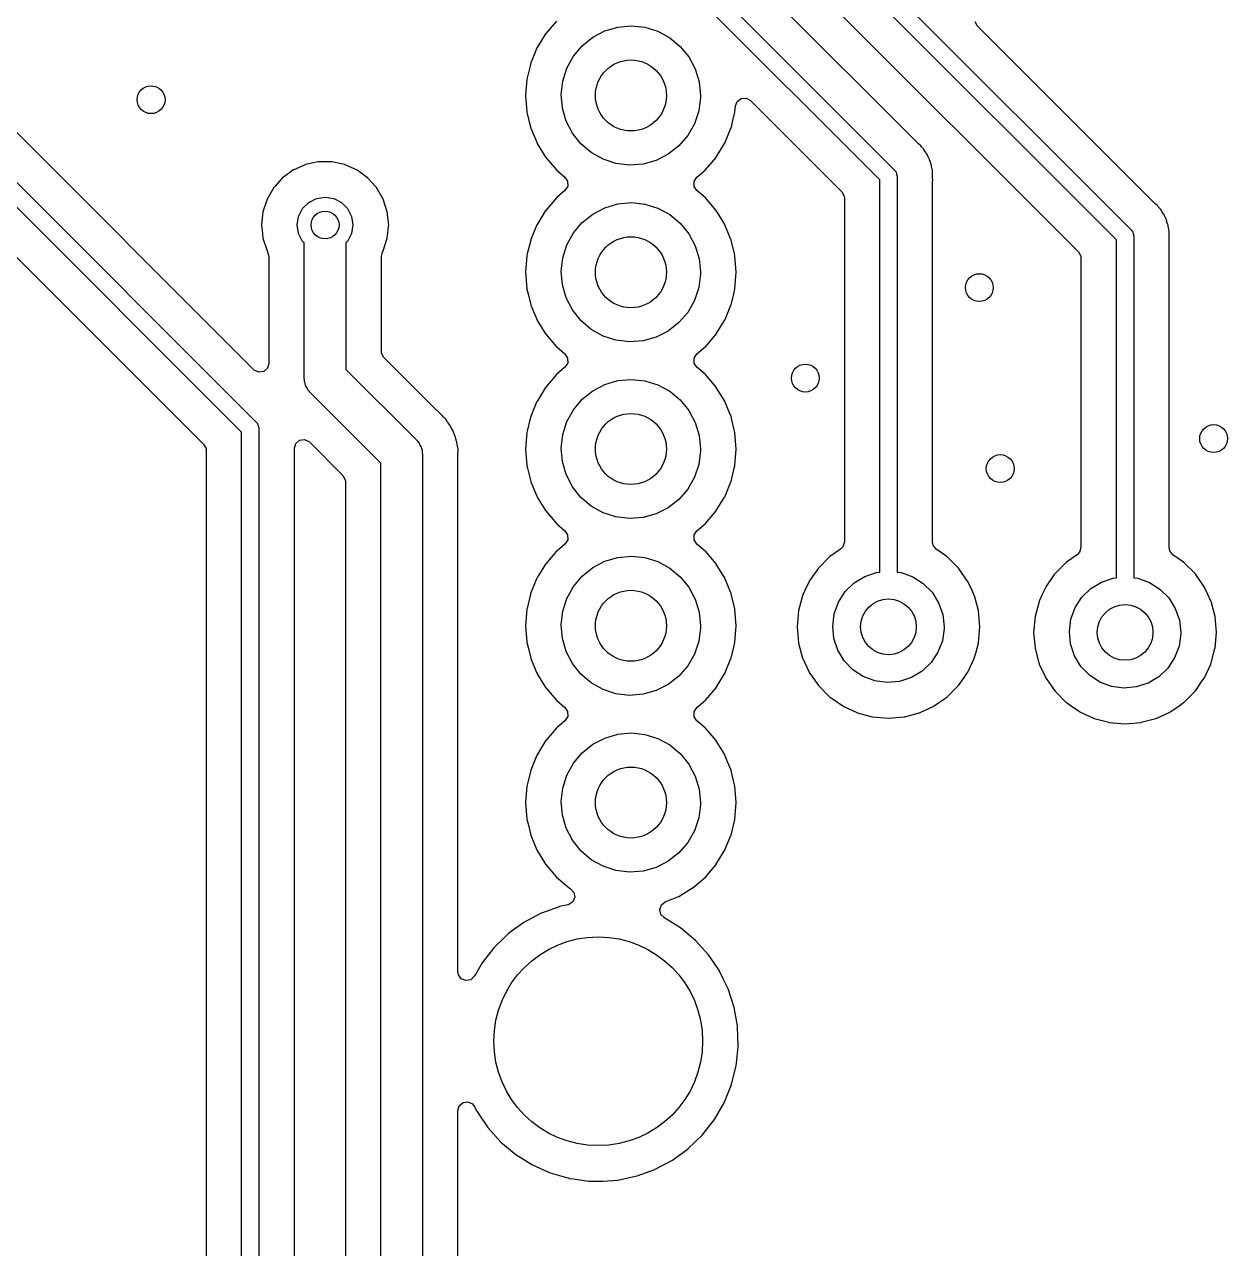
# Model space of a CAD drawing. Extents: x 3.43 to 6.79, y -5.81 to -1.74.
# Drawn here: x 5.405 to 6.085, y -5.122 to -4.43 of the extents above; entities that cross this region are included whole.
import ezdxf

# ---------------------------------------------------------------- set-up
doc = ezdxf.new("R2010")
doc.units = 0
doc.header["$MEASUREMENT"] = 0
doc.layers.add('BLACK', color=7, linetype='CONTINUOUS')

msp = doc.modelspace()

# ---------------------------------------------------------------- linework, layer by layer
at = {"layer": 'BLACK', "linetype": 'CONTINUOUS'}
for p, q in [((5.7788, -4.29408), (6.0308, -4.54609)), ((6.0224, -4.55161), (5.7718, -4.301)), ((5.81535, -4.37287), (6.00093, -4.55844)), ((5.7788, -4.39408), (5.89694, -4.51223)), ((5.9101, -4.49708), (5.80584, -4.39281)), ((5.88854, -4.51775), (5.7718, -4.401)), ((5.70567, -4.42791), (5.6996, -4.43502)), ((5.73304, -4.43353), (5.74041, -4.43136)), ((5.74041, -4.43136), (5.74807, -4.43067)), ((5.74807, -4.43067), (5.75571, -4.43147)), ((5.75571, -4.43147), (5.76305, -4.43374)), ((5.94379, -4.43076), (5.94245, -4.4283)), ((6.04396, -4.53093), (5.94379, -4.43076)), ((5.69949, -4.43518), (5.69625, -4.44047)), ((5.6996, -4.43502), (5.69949, -4.43518)), ((5.69949, -4.43518), (5.69949, -4.43518)), ((5.72025, -4.44191), (5.72623, -4.43709)), ((5.72623, -4.43709), (5.73304, -4.43353)), ((5.76305, -4.43374), (5.76981, -4.4374)), ((5.76981, -4.4374), (5.77573, -4.44229)), ((5.5345, -4.62522), (5.35223, -4.44294)), ((5.69464, -4.44317), (5.69301, -4.4471)), ((5.69471, -4.44299), (5.69464, -4.44317)), ((5.69464, -4.44317), (5.69464, -4.44317)), ((5.69625, -4.44047), (5.69471, -4.44299)), ((5.71531, -4.44779), (5.72025, -4.44191)), ((5.77573, -4.44229), (5.78058, -4.44825)), ((5.69113, -4.45163), (5.69073, -4.45333)), ((5.69301, -4.4471), (5.69113, -4.45163)), ((5.7116, -4.45453), (5.71531, -4.44779)), ((5.78058, -4.44825), (5.78419, -4.45503)), ((5.33588, -4.45491), (5.53596, -4.65498)), ((5.69073, -4.45333), (5.68913, -4.45998)), ((5.70928, -4.46185), (5.7116, -4.45453)), ((5.78419, -4.45503), (5.78641, -4.46239)), ((5.52756, -4.6605), (5.33036, -4.46331)), ((5.68895, -4.46072), (5.68822, -4.47004)), ((5.68913, -4.45998), (5.68895, -4.46072)), ((5.70843, -4.46949), (5.70928, -4.46185)), ((5.78641, -4.46239), (5.78716, -4.47004)), ((5.68822, -4.47004), (5.68895, -4.47935)), ((5.70907, -4.47714), (5.70843, -4.46949)), ((5.78715, -4.47113), (5.78618, -4.47876)), ((5.78716, -4.47004), (5.78715, -4.47113)), ((5.80789, -4.47337), (5.81014, -4.47171)), ((5.81014, -4.47171), (5.81293, -4.47153)), ((5.81293, -4.47153), (5.81535, -4.47287)), ((5.81535, -4.47287), (5.86707, -4.52459)), ((5.68895, -4.47935), (5.689, -4.47954)), ((5.689, -4.47954), (5.689, -4.47954)), ((5.689, -4.47954), (5.69009, -4.48411)), ((5.71119, -4.48453), (5.70907, -4.47714)), ((5.78618, -4.47876), (5.78376, -4.48605)), ((5.80549, -4.48411), (5.80659, -4.47954)), ((5.80659, -4.47954), (5.80663, -4.47935)), ((5.80659, -4.47954), (5.80659, -4.47954)), ((5.80663, -4.47935), (5.8069, -4.47598)), ((5.8069, -4.47598), (5.80789, -4.47337)), ((5.69009, -4.48411), (5.69113, -4.48844)), ((5.7147, -4.49136), (5.71119, -4.48453)), ((5.78376, -4.48605), (5.77996, -4.49273)), ((5.80445, -4.48844), (5.80549, -4.48411)), ((5.69113, -4.48844), (5.69121, -4.48862)), ((5.69121, -4.48862), (5.69121, -4.48862)), ((5.69121, -4.48862), (5.69394, -4.49522)), ((5.71947, -4.49738), (5.7147, -4.49136)), ((5.77996, -4.49273), (5.77494, -4.49855)), ((5.80164, -4.49522), (5.80437, -4.48862)), ((5.80437, -4.48862), (5.80445, -4.48844)), ((5.80437, -4.48862), (5.80437, -4.48862)), ((5.69394, -4.49522), (5.69471, -4.49708)), ((5.69471, -4.49708), (5.69481, -4.49725)), ((5.69481, -4.49725), (5.69949, -4.50489)), ((5.72532, -4.50236), (5.71947, -4.49738)), ((5.77494, -4.49855), (5.76889, -4.50328)), ((5.79609, -4.50489), (5.80077, -4.49725)), ((5.80077, -4.49725), (5.80087, -4.49708)), ((5.80087, -4.49708), (5.80164, -4.49522)), ((5.91045, -4.49739), (5.9101, -4.49708)), ((5.91179, -4.4985), (5.91045, -4.49739)), ((5.91223, -4.4991), (5.91179, -4.4985)), ((5.91226, -4.49914), (5.91223, -4.4991)), ((5.91276, -4.49974), (5.91226, -4.49914)), ((5.91333, -4.5003), (5.91276, -4.49974)), ((5.91349, -4.50057), (5.91333, -4.5003)), ((5.91421, -4.5018), (5.91349, -4.50057)), ((5.57079, -4.50759), (5.56737, -4.50832)), ((5.57104, -4.50754), (5.57079, -4.50759)), ((5.57079, -4.50759), (5.57079, -4.50759)), ((5.57856, -4.50754), (5.57104, -4.50754)), ((5.57882, -4.50759), (5.57856, -4.50754)), ((5.58224, -4.50832), (5.57882, -4.50759)), ((5.57882, -4.50759), (5.57882, -4.50759)), ((5.69949, -4.50489), (5.69949, -4.50489)), ((5.69949, -4.50489), (5.6996, -4.50505)), ((5.6996, -4.50505), (5.70567, -4.51216)), ((5.73203, -4.50611), (5.72532, -4.50236)), ((5.73934, -4.50849), (5.73203, -4.50611)), ((5.76203, -4.50674), (5.75463, -4.50881)), ((5.76889, -4.50328), (5.76203, -4.50674)), ((5.78992, -4.51216), (5.79599, -4.50505)), ((5.79599, -4.50505), (5.79609, -4.50489)), ((5.79609, -4.50489), (5.79609, -4.50489)), ((5.91447, -4.50219), (5.91421, -4.5018)), ((5.91549, -4.5036), (5.91447, -4.50219)), ((5.91561, -4.50389), (5.91549, -4.5036)), ((5.91579, -4.50434), (5.91561, -4.50389)), ((5.91561, -4.50389), (5.91561, -4.50389)), ((5.91613, -4.50504), (5.91579, -4.50434)), ((5.91638, -4.50546), (5.91613, -4.50504)), ((5.91654, -4.50572), (5.91638, -4.50546)), ((5.91638, -4.50546), (5.91638, -4.50546)), ((5.91675, -4.50647), (5.91654, -4.50572)), ((5.91702, -4.5074), (5.91675, -4.50647)), ((5.91717, -4.50784), (5.91702, -4.5074)), ((5.91765, -4.50905), (5.91717, -4.50784)), ((5.55464, -4.51375), (5.55074, -4.51658)), ((5.55661, -4.51231), (5.55464, -4.51375)), ((5.55682, -4.51216), (5.55661, -4.51231)), ((5.55661, -4.51231), (5.55661, -4.51231)), ((5.55706, -4.51206), (5.55682, -4.51216)), ((5.56345, -4.50921), (5.55706, -4.51206)), ((5.55706, -4.51206), (5.55706, -4.51206)), ((5.56369, -4.5091), (5.56345, -4.50921)), ((5.56345, -4.50921), (5.56345, -4.50921)), ((5.56737, -4.50832), (5.56369, -4.5091)), ((5.58592, -4.5091), (5.58224, -4.50832)), ((5.58615, -4.50921), (5.58592, -4.5091)), ((5.59255, -4.51206), (5.58615, -4.50921)), ((5.58615, -4.50921), (5.58615, -4.50921)), ((5.59279, -4.51216), (5.59255, -4.51206)), ((5.59255, -4.51206), (5.59255, -4.51206)), ((5.593, -4.51231), (5.59279, -4.51216)), ((5.59497, -4.51375), (5.593, -4.51231)), ((5.593, -4.51231), (5.593, -4.51231)), ((5.59887, -4.51658), (5.59497, -4.51375)), ((5.70567, -4.51216), (5.70581, -4.51229)), ((5.70581, -4.51229), (5.70581, -4.51229)), ((5.70581, -4.51229), (5.71047, -4.51626)), ((5.74697, -4.5094), (5.73934, -4.50849)), ((5.75463, -4.50881), (5.74697, -4.5094)), ((5.78511, -4.51626), (5.78977, -4.51229)), ((5.78977, -4.51229), (5.78992, -4.51216)), ((5.78977, -4.51229), (5.78977, -4.51229)), ((5.89694, -4.51223), (5.89747, -4.51293)), ((5.89747, -4.51293), (5.89761, -4.51305)), ((5.89761, -4.51305), (5.89764, -4.51316)), ((5.89764, -4.51316), (5.89779, -4.51336)), ((5.89779, -4.51336), (5.89804, -4.51455)), ((5.89804, -4.51455), (5.89839, -4.51571)), ((5.91781, -4.50946), (5.91765, -4.50905)), ((5.91785, -4.50977), (5.91781, -4.50946)), ((5.91791, -4.51025), (5.91785, -4.50977)), ((5.91807, -4.51101), (5.91791, -4.51025)), ((5.91829, -4.51178), (5.91807, -4.51101)), ((5.9183, -4.51209), (5.91829, -4.51178)), ((5.91835, -4.51352), (5.9183, -4.51209)), ((5.91839, -4.51398), (5.91835, -4.51352)), ((5.91841, -4.51414), (5.91839, -4.51398)), ((5.91841, -4.51524), (5.91841, -4.51414)), ((5.54634, -4.52147), (5.54571, -4.52217)), ((5.55056, -4.51677), (5.54634, -4.52147)), ((5.55074, -4.51658), (5.55056, -4.51677)), ((5.55056, -4.51677), (5.55056, -4.51677)), ((5.59904, -4.51677), (5.59887, -4.51658)), ((5.60327, -4.52147), (5.59904, -4.51677)), ((5.59904, -4.51677), (5.59904, -4.51677)), ((5.6039, -4.52217), (5.60327, -4.52147)), ((5.71047, -4.51626), (5.712, -4.5186)), ((5.71202, -4.5214), (5.71047, -4.52381)), ((5.712, -4.5186), (5.71202, -4.5214)), ((5.78356, -4.51867), (5.78511, -4.51626)), ((5.78358, -4.52147), (5.78356, -4.51867)), ((5.78511, -4.52381), (5.78358, -4.52147)), ((5.88854, -4.73967), (5.88854, -4.51775)), ((5.89839, -4.51571), (5.89839, -4.73969)), ((5.91841, -4.51539), (5.91841, -4.51524)), ((5.91844, -4.51634), (5.91841, -4.51539)), ((5.91841, -4.51881), (5.91843, -4.51837)), ((5.91841, -4.72262), (5.91841, -4.51881)), ((5.91843, -4.51837), (5.91849, -4.51807)), ((5.91849, -4.51807), (5.91844, -4.51634)), ((5.54571, -4.52217), (5.54195, -4.52868)), ((5.56555, -4.53057), (5.56994, -4.52833)), ((5.56994, -4.52833), (5.5748, -4.52756)), ((5.5748, -4.52756), (5.57967, -4.52833)), ((5.57967, -4.52833), (5.58406, -4.53057)), ((5.60766, -4.52868), (5.6039, -4.52217)), ((5.70567, -4.52791), (5.6996, -4.53502)), ((5.70581, -4.52778), (5.70567, -4.52791)), ((5.71047, -4.52381), (5.70581, -4.52778)), ((5.70581, -4.52778), (5.70581, -4.52778)), ((5.78977, -4.52778), (5.78511, -4.52381)), ((5.78992, -4.52791), (5.78977, -4.52778)), ((5.78977, -4.52778), (5.78977, -4.52778)), ((5.79599, -4.53502), (5.78992, -4.52791)), ((5.86707, -4.52459), (5.86841, -4.52704)), ((5.86841, -4.52704), (5.86852, -4.52809)), ((5.86852, -4.52809), (5.86852, -4.72262)), ((5.54195, -4.52868), (5.53962, -4.53583)), ((5.55983, -4.53844), (5.56206, -4.53405)), ((5.56206, -4.53405), (5.56555, -4.53057)), ((5.58406, -4.53057), (5.58754, -4.53405)), ((5.58754, -4.53405), (5.58978, -4.53844)), ((5.60998, -4.53583), (5.60766, -4.52868)), ((5.69949, -4.53518), (5.69696, -4.53931)), ((5.6996, -4.53502), (5.69949, -4.53518)), ((5.69949, -4.53518), (5.69949, -4.53518)), ((5.72623, -4.53709), (5.73304, -4.53353)), ((5.73304, -4.53353), (5.74041, -4.53136)), ((5.74041, -4.53136), (5.74807, -4.53067)), ((5.74807, -4.53067), (5.75571, -4.53147)), ((5.75571, -4.53147), (5.76305, -4.53374)), ((5.76305, -4.53374), (5.76981, -4.5374)), ((5.79609, -4.53518), (5.79599, -4.53502)), ((5.79862, -4.53931), (5.79609, -4.53518)), ((5.79609, -4.53518), (5.79609, -4.53518)), ((6.04431, -4.53125), (6.04396, -4.53093)), ((6.04565, -4.53236), (6.04431, -4.53125)), ((6.04612, -4.533), (6.04565, -4.53236)), ((6.04662, -4.5336), (6.04612, -4.533)), ((6.04719, -4.53416), (6.04662, -4.5336)), ((6.04735, -4.53443), (6.04719, -4.53416)), ((6.04807, -4.53566), (6.04735, -4.53443)), ((5.53962, -4.53583), (5.53884, -4.54331)), ((5.55906, -4.54331), (5.55983, -4.53844)), ((5.58978, -4.53844), (5.59055, -4.54331)), ((5.61077, -4.54331), (5.60998, -4.53583)), ((5.69696, -4.53931), (5.69471, -4.54299)), ((5.71531, -4.54779), (5.72025, -4.54191)), ((5.72025, -4.54191), (5.72623, -4.53709)), ((5.76981, -4.5374), (5.77573, -4.54229)), ((5.77573, -4.54229), (5.78058, -4.54825)), ((5.80087, -4.54299), (5.79862, -4.53931)), ((6.04833, -4.53605), (6.04807, -4.53566)), ((6.04885, -4.53677), (6.04833, -4.53605)), ((6.04935, -4.53746), (6.04885, -4.53677)), ((6.04947, -4.53775), (6.04935, -4.53746)), ((6.04965, -4.5382), (6.04947, -4.53775)), ((6.04947, -4.53775), (6.04947, -4.53775)), ((6.04999, -4.5389), (6.04965, -4.5382)), ((6.05024, -4.53931), (6.04999, -4.5389)), ((6.05039, -4.53958), (6.05024, -4.53931)), ((6.05024, -4.53931), (6.05024, -4.53931)), ((6.05086, -4.54117), (6.05039, -4.53958)), ((6.05088, -4.54125), (6.05086, -4.54117)), ((6.05103, -4.5417), (6.05088, -4.54125)), ((6.05156, -4.54302), (6.05103, -4.5417)), ((5.53884, -4.54331), (5.53887, -4.54357)), ((5.53887, -4.54357), (5.53914, -4.54616)), ((5.53914, -4.54616), (5.53962, -4.55078)), ((5.55983, -4.54817), (5.55906, -4.54331)), ((5.56206, -4.55256), (5.55983, -4.54817)), ((5.58978, -4.54817), (5.58754, -4.55256)), ((5.59055, -4.54331), (5.58978, -4.54817)), ((5.60998, -4.55078), (5.61047, -4.54616)), ((5.61047, -4.54616), (5.61074, -4.54357)), ((5.61074, -4.54357), (5.61077, -4.54331)), ((5.69464, -4.54317), (5.69121, -4.55145)), ((5.69471, -4.54299), (5.69464, -4.54317)), ((5.69464, -4.54317), (5.69464, -4.54317)), ((5.7116, -4.55453), (5.71531, -4.54779)), ((5.78058, -4.54825), (5.78419, -4.55503)), ((5.80095, -4.54317), (5.80087, -4.54299)), ((5.80437, -4.55145), (5.80095, -4.54317)), ((5.80095, -4.54317), (5.80095, -4.54317)), ((6.0308, -4.54609), (6.03133, -4.54679)), ((6.03133, -4.54679), (6.03146, -4.54691)), ((6.03146, -4.54691), (6.0315, -4.54701)), ((6.0315, -4.54701), (6.03165, -4.54722)), ((6.03165, -4.54722), (6.0319, -4.5484)), ((6.0319, -4.5484), (6.03224, -4.54957)), ((6.05167, -4.54332), (6.05156, -4.54302)), ((6.05171, -4.54362), (6.05167, -4.54332)), ((6.05177, -4.54411), (6.05171, -4.54362)), ((6.05193, -4.54487), (6.05177, -4.54411)), ((6.05215, -4.54563), (6.05193, -4.54487)), ((6.05216, -4.54595), (6.05215, -4.54563)), ((6.05221, -4.54737), (6.05216, -4.54595)), ((6.05224, -4.54784), (6.05221, -4.54737)), ((6.05226, -4.548), (6.05224, -4.54784)), ((6.05226, -4.5491), (6.05226, -4.548)), ((6.05227, -4.54925), (6.05226, -4.5491)), ((6.05235, -4.55193), (6.05227, -4.54925)), ((5.39376, -4.55502), (5.50609, -4.66734)), ((5.53962, -4.55078), (5.54195, -4.55794)), ((5.56299, -4.55349), (5.56206, -4.55256)), ((5.56299, -4.62992), (5.56299, -4.55349)), ((5.58754, -4.55256), (5.58661, -4.55349)), ((5.58661, -4.55349), (5.58661, -4.62503)), ((5.60766, -4.55794), (5.60998, -4.55078)), ((5.69109, -4.55182), (5.68919, -4.55971)), ((5.69113, -4.55163), (5.69109, -4.55182)), ((5.69121, -4.55145), (5.69113, -4.55163)), ((5.70928, -4.56185), (5.7116, -4.55453)), ((5.78419, -4.55503), (5.78641, -4.56239)), ((5.80445, -4.55163), (5.80437, -4.55145)), ((5.80449, -4.55182), (5.80445, -4.55163)), ((5.80639, -4.55971), (5.80449, -4.55182)), ((6.0224, -4.74282), (6.0224, -4.55161)), ((6.03224, -4.54957), (6.03224, -4.74284)), ((6.05226, -4.55267), (6.05228, -4.55223)), ((6.05226, -4.72577), (6.05226, -4.55267)), ((6.05228, -4.55223), (6.05235, -4.55193)), ((5.54195, -4.55794), (5.54231, -4.55856)), ((5.54231, -4.55856), (5.54297, -4.56104)), ((5.54297, -4.56104), (5.54297, -4.62171)), ((5.60663, -4.56104), (5.6073, -4.55856)), ((5.60663, -4.61468), (5.60663, -4.56104)), ((5.6073, -4.55856), (5.60766, -4.55794)), ((5.68895, -4.56072), (5.68822, -4.57004)), ((5.68919, -4.55971), (5.68895, -4.56072)), ((5.70843, -4.56949), (5.70928, -4.56185)), ((5.78641, -4.56239), (5.78716, -4.57004)), ((5.80663, -4.56072), (5.80639, -4.55971)), ((5.80736, -4.57004), (5.80663, -4.56072)), ((6.00093, -4.55844), (6.00227, -4.5609)), ((6.00227, -4.5609), (6.00238, -4.56195)), ((6.00238, -4.56195), (6.00238, -4.72577)), ((5.68822, -4.57004), (5.68895, -4.57935)), ((5.70907, -4.57714), (5.70843, -4.56949)), ((5.78716, -4.57004), (5.78715, -4.57113)), ((5.80663, -4.57935), (5.80736, -4.57004)), ((5.78715, -4.57113), (5.78618, -4.57876)), ((5.68895, -4.57935), (5.689, -4.57954)), ((5.689, -4.57954), (5.689, -4.57954)), ((5.689, -4.57954), (5.68963, -4.58217)), ((5.68963, -4.58217), (5.69113, -4.58844)), ((5.71119, -4.58453), (5.70907, -4.57714)), ((5.78618, -4.57876), (5.78376, -4.58605)), ((5.80445, -4.58844), (5.80595, -4.58217)), ((5.80595, -4.58217), (5.80659, -4.57954)), ((5.80659, -4.57954), (5.80663, -4.57935)), ((5.80659, -4.57954), (5.80659, -4.57954)), ((5.69113, -4.58844), (5.69121, -4.58862)), ((5.69121, -4.58862), (5.69121, -4.58862)), ((5.69121, -4.58862), (5.69379, -4.59486)), ((5.7147, -4.59136), (5.71119, -4.58453)), ((5.78376, -4.58605), (5.77996, -4.59273)), ((5.80179, -4.59486), (5.80437, -4.58862)), ((5.80437, -4.58862), (5.80445, -4.58844)), ((5.80437, -4.58862), (5.80437, -4.58862)), ((5.69379, -4.59486), (5.69471, -4.59708)), ((5.69471, -4.59708), (5.69481, -4.59725)), ((5.69481, -4.59725), (5.69949, -4.60489)), ((5.71947, -4.59738), (5.7147, -4.59136)), ((5.72532, -4.60236), (5.71947, -4.59738)), ((5.77996, -4.59273), (5.77494, -4.59855)), ((5.79609, -4.60489), (5.80077, -4.59725)), ((5.80077, -4.59725), (5.80087, -4.59708)), ((5.80087, -4.59708), (5.80179, -4.59486)), ((5.73203, -4.60611), (5.72532, -4.60236)), ((5.76889, -4.60328), (5.76203, -4.60674)), ((5.77494, -4.59855), (5.76889, -4.60328)), ((5.69949, -4.60489), (5.69949, -4.60489)), ((5.69949, -4.60489), (5.6996, -4.60505)), ((5.6996, -4.60505), (5.70567, -4.61216)), ((5.73934, -4.60849), (5.73203, -4.60611)), ((5.74697, -4.6094), (5.73934, -4.60849)), ((5.75463, -4.60881), (5.74697, -4.6094)), ((5.76203, -4.60674), (5.75463, -4.60881)), ((5.78992, -4.61216), (5.79599, -4.60505)), ((5.79599, -4.60505), (5.79609, -4.60489)), ((5.79609, -4.60489), (5.79609, -4.60489)), ((5.60675, -4.61574), (5.60663, -4.61468)), ((5.60809, -4.61819), (5.60675, -4.61574)), ((5.63809, -4.6482), (5.60809, -4.61819)), ((5.70567, -4.61216), (5.70581, -4.61229)), ((5.70581, -4.61229), (5.70581, -4.61229)), ((5.70581, -4.61229), (5.71047, -4.61626)), ((5.71047, -4.61626), (5.712, -4.6186)), ((5.712, -4.6186), (5.71202, -4.6214)), ((5.78356, -4.61867), (5.78511, -4.61626)), ((5.78511, -4.61626), (5.78977, -4.61229)), ((5.78977, -4.61229), (5.78992, -4.61216)), ((5.78977, -4.61229), (5.78977, -4.61229)), ((5.53476, -4.62546), (5.5345, -4.62522)), ((5.53731, -4.62662), (5.53476, -4.62546)), ((5.54218, -4.62439), (5.54007, -4.62622)), ((5.54297, -4.62171), (5.54218, -4.62439)), ((5.58661, -4.62503), (5.62646, -4.66488)), ((5.71047, -4.62381), (5.70581, -4.62778)), ((5.71202, -4.6214), (5.71047, -4.62381)), ((5.78358, -4.62147), (5.78356, -4.61867)), ((5.78511, -4.62381), (5.78358, -4.62147)), ((5.78977, -4.62778), (5.78511, -4.62381)), ((5.54007, -4.62622), (5.53731, -4.62662)), ((5.56323, -4.63121), (5.56299, -4.62992)), ((5.56328, -4.63252), (5.56323, -4.63121)), ((5.70567, -4.62791), (5.6996, -4.63502)), ((5.70581, -4.62778), (5.70567, -4.62791)), ((5.70581, -4.62778), (5.70581, -4.62778)), ((5.73304, -4.63353), (5.74041, -4.63136)), ((5.74041, -4.63136), (5.74807, -4.63067)), ((5.74807, -4.63067), (5.75571, -4.63147)), ((5.75571, -4.63147), (5.76305, -4.63374)), ((5.78992, -4.62791), (5.78977, -4.62778)), ((5.78977, -4.62778), (5.78977, -4.62778)), ((5.79599, -4.63502), (5.78992, -4.62791)), ((5.56362, -4.63332), (5.56328, -4.63252)), ((5.56378, -4.63417), (5.56362, -4.63332)), ((5.56447, -4.63529), (5.56378, -4.63417)), ((5.56499, -4.63649), (5.56447, -4.63529)), ((5.56589, -4.63759), (5.56499, -4.63649)), ((5.56605, -4.63785), (5.56589, -4.63759)), ((5.5662, -4.63797), (5.56605, -4.63785)), ((5.56645, -4.63827), (5.5662, -4.63797)), ((5.6063, -4.67812), (5.56645, -4.63827)), ((5.69949, -4.63518), (5.69602, -4.64086)), ((5.6996, -4.63502), (5.69949, -4.63518)), ((5.69949, -4.63518), (5.69949, -4.63518)), ((5.72025, -4.64191), (5.72623, -4.63709)), ((5.72623, -4.63709), (5.73304, -4.63353)), ((5.76305, -4.63374), (5.76981, -4.6374)), ((5.76981, -4.6374), (5.77573, -4.64229)), ((5.79609, -4.63518), (5.79599, -4.63502)), ((5.79956, -4.64086), (5.79609, -4.63518)), ((5.79609, -4.63518), (5.79609, -4.63518)), ((5.69464, -4.64317), (5.69202, -4.64949)), ((5.69471, -4.64299), (5.69464, -4.64317)), ((5.69464, -4.64317), (5.69464, -4.64317)), ((5.69602, -4.64086), (5.69471, -4.64299)), ((5.71531, -4.64779), (5.72025, -4.64191)), ((5.77573, -4.64229), (5.78058, -4.64825)), ((5.80087, -4.64299), (5.79956, -4.64086)), ((5.80095, -4.64317), (5.80087, -4.64299)), ((5.80356, -4.64949), (5.80095, -4.64317)), ((5.80095, -4.64317), (5.80095, -4.64317)), ((5.63814, -4.64824), (5.63809, -4.6482)), ((5.63818, -4.64826), (5.63814, -4.64824)), ((5.64102, -4.65112), (5.63818, -4.64826)), ((5.64204, -4.65215), (5.64102, -4.65112)), ((5.64206, -4.65217), (5.64204, -4.65215)), ((5.64209, -4.6522), (5.64206, -4.65217)), ((5.64247, -4.65258), (5.64209, -4.6522)), ((5.64321, -4.65333), (5.64247, -4.65258)), ((5.69113, -4.65163), (5.69067, -4.65357)), ((5.69202, -4.64949), (5.69113, -4.65163)), ((5.7116, -4.65453), (5.71531, -4.64779)), ((5.78058, -4.64825), (5.78419, -4.65503)), ((5.80445, -4.65163), (5.80356, -4.64949)), ((5.80491, -4.65357), (5.80445, -4.65163)), ((5.53596, -4.65498), (5.53648, -4.65569)), ((5.53648, -4.65569), (5.53662, -4.65581)), ((5.53662, -4.65581), (5.53665, -4.65591)), ((5.53665, -4.65591), (5.53681, -4.65612)), ((5.53681, -4.65612), (5.53706, -4.6573)), ((5.53706, -4.6573), (5.5374, -4.65846)), ((5.5374, -4.65846), (5.5374, -5.33957)), ((5.64336, -4.65357), (5.64321, -4.65333)), ((5.64412, -4.65478), (5.64336, -4.65357)), ((5.64336, -4.65357), (5.64336, -4.65357)), ((5.64441, -4.65519), (5.64412, -4.65478)), ((5.64545, -4.65654), (5.64441, -4.65519)), ((5.64557, -4.65679), (5.64545, -4.65654)), ((5.64601, -4.65774), (5.64557, -4.65679)), ((5.64557, -4.65679), (5.64557, -4.65679)), ((5.6463, -4.65827), (5.64601, -4.65774)), ((5.64685, -4.65915), (5.6463, -4.65827)), ((5.647, -4.65939), (5.64685, -4.65915)), ((5.64756, -4.661), (5.647, -4.65939)), ((5.68933, -4.65915), (5.68895, -4.66072)), ((5.69067, -4.65357), (5.68933, -4.65915)), ((5.70928, -4.66185), (5.7116, -4.65453)), ((5.78419, -4.65503), (5.78641, -4.66239)), ((5.80626, -4.65915), (5.80491, -4.65357)), ((5.80663, -4.66072), (5.80626, -4.65915)), ((5.52756, -5.33753), (5.52756, -4.6605)), ((5.55742, -4.66953), (5.55821, -4.66685)), ((5.55821, -4.66685), (5.56032, -4.66502)), ((5.56032, -4.66502), (5.56309, -4.66462)), ((5.56309, -4.66462), (5.56563, -4.66578)), ((5.56563, -4.66578), (5.56589, -4.66602)), ((5.56589, -4.66602), (5.58483, -4.68496)), ((5.62646, -4.66488), (5.62671, -4.66518)), ((5.62671, -4.66518), (5.62686, -4.66529)), ((5.62686, -4.66529), (5.62702, -4.66556)), ((5.62702, -4.66556), (5.62793, -4.66666)), ((5.62793, -4.66666), (5.62844, -4.66786)), ((5.64775, -4.66146), (5.64756, -4.661)), ((5.64847, -4.66301), (5.64775, -4.66146)), ((5.64853, -4.66328), (5.64847, -4.66301)), ((5.64875, -4.6643), (5.64853, -4.66328)), ((5.64891, -4.66488), (5.64875, -4.6643)), ((5.64922, -4.66578), (5.64891, -4.66488)), ((5.64935, -4.66613), (5.64922, -4.66578)), ((5.64947, -4.66721), (5.64935, -4.66613)), ((5.68895, -4.66072), (5.68822, -4.67004)), ((5.70843, -4.66949), (5.70928, -4.66185)), ((5.78641, -4.66239), (5.78716, -4.67004)), ((5.80736, -4.67004), (5.80663, -4.66072)), ((5.50609, -4.66734), (5.50743, -4.6698)), ((5.50743, -4.6698), (5.50754, -4.67085)), ((5.50754, -4.67085), (5.50754, -5.25254)), ((5.55742, -5.33816), (5.55742, -4.66953)), ((5.62844, -4.66786), (5.62913, -4.66898)), ((5.62913, -4.66898), (5.62929, -4.66983)), ((5.62929, -4.66983), (5.62963, -4.67063)), ((5.62963, -4.67063), (5.62968, -4.67194)), ((5.62968, -4.67194), (5.62992, -4.67323)), ((5.62992, -4.67323), (5.62992, -5.3909)), ((5.64954, -4.66783), (5.64947, -4.66721)), ((5.64962, -4.66832), (5.64954, -4.66783)), ((5.64998, -4.66999), (5.64962, -4.66832)), ((5.64994, -4.67354), (5.64998, -4.67027)), ((5.64994, -4.67359), (5.64994, -4.67354)), ((5.64994, -4.96584), (5.64994, -4.67359)), ((5.64998, -4.67027), (5.64998, -4.66999)), ((5.68822, -4.67004), (5.68895, -4.67935)), ((5.70907, -4.67714), (5.70843, -4.66949)), ((5.78715, -4.67113), (5.78618, -4.67876)), ((5.78716, -4.67004), (5.78715, -4.67113)), ((5.80663, -4.67935), (5.80736, -4.67004)), ((5.6063, -5.39579), (5.6063, -4.67812)), ((5.68895, -4.67935), (5.689, -4.67954)), ((5.689, -4.67954), (5.689, -4.67954)), ((5.689, -4.67954), (5.68933, -4.68094)), ((5.68933, -4.68094), (5.69113, -4.68844)), ((5.71119, -4.68453), (5.70907, -4.67714)), ((5.78618, -4.67876), (5.78376, -4.68605)), ((5.80445, -4.68844), (5.80625, -4.68094)), ((5.80625, -4.68094), (5.80659, -4.67954)), ((5.80659, -4.67954), (5.80663, -4.67935)), ((5.80659, -4.67954), (5.80659, -4.67954)), ((5.58483, -4.68496), (5.58617, -4.68741)), ((5.58617, -4.68741), (5.58628, -4.68847)), ((5.7147, -4.69136), (5.71119, -4.68453)), ((5.78376, -4.68605), (5.77996, -4.69273)), ((5.58628, -4.68847), (5.58628, -5.39542)), ((5.69113, -4.68844), (5.69121, -4.68862)), ((5.69121, -4.68862), (5.69121, -4.68862)), ((5.69121, -4.68862), (5.69456, -4.69672)), ((5.71947, -4.69738), (5.7147, -4.69136)), ((5.77996, -4.69273), (5.77494, -4.69855)), ((5.80102, -4.69672), (5.80437, -4.68862)), ((5.80437, -4.68862), (5.80445, -4.68844)), ((5.80437, -4.68862), (5.80437, -4.68862)), ((5.69456, -4.69672), (5.69471, -4.69708)), ((5.69471, -4.69708), (5.69481, -4.69725)), ((5.69481, -4.69725), (5.69949, -4.70489)), ((5.72532, -4.70236), (5.71947, -4.69738)), ((5.77494, -4.69855), (5.76889, -4.70328)), ((5.79609, -4.70489), (5.80077, -4.69725)), ((5.80077, -4.69725), (5.80087, -4.69708)), ((5.80087, -4.69708), (5.80102, -4.69672)), ((5.69949, -4.70489), (5.69949, -4.70489)), ((5.69949, -4.70489), (5.6996, -4.70505)), ((5.6996, -4.70505), (5.70567, -4.71216)), ((5.73203, -4.70611), (5.72532, -4.70236)), ((5.73934, -4.70849), (5.73203, -4.70611)), ((5.74697, -4.7094), (5.73934, -4.70849)), ((5.76203, -4.70674), (5.75463, -4.70881)), ((5.76889, -4.70328), (5.76203, -4.70674)), ((5.78992, -4.71216), (5.79599, -4.70505)), ((5.79599, -4.70505), (5.79609, -4.70489)), ((5.79609, -4.70489), (5.79609, -4.70489)), ((5.70567, -4.71216), (5.70581, -4.71229)), ((5.70581, -4.71229), (5.70581, -4.71229)), ((5.70581, -4.71229), (5.71047, -4.71626)), ((5.75463, -4.70881), (5.74697, -4.7094)), ((5.78511, -4.71626), (5.78977, -4.71229)), ((5.78977, -4.71229), (5.78992, -4.71216)), ((5.78977, -4.71229), (5.78977, -4.71229)), ((5.71047, -4.71626), (5.712, -4.7186)), ((5.71202, -4.7214), (5.71047, -4.72381)), ((5.712, -4.7186), (5.71202, -4.7214)), ((5.78356, -4.71867), (5.78511, -4.71626)), ((5.78358, -4.72147), (5.78356, -4.71867)), ((5.78511, -4.72381), (5.78358, -4.72147)), ((5.70567, -4.72791), (5.6996, -4.73502)), ((5.70581, -4.72778), (5.70567, -4.72791)), ((5.71047, -4.72381), (5.70581, -4.72778)), ((5.70581, -4.72778), (5.70581, -4.72778)), ((5.78977, -4.72778), (5.78511, -4.72381)), ((5.78992, -4.72791), (5.78977, -4.72778)), ((5.78977, -4.72778), (5.78977, -4.72778)), ((5.79599, -4.73502), (5.78992, -4.72791)), ((5.86641, -4.72668), (5.8604, -4.73089)), ((5.86774, -4.7253), (5.86641, -4.72668)), ((5.86852, -4.72262), (5.86774, -4.7253)), ((5.91878, -4.7245), (5.91841, -4.72262)), ((5.92052, -4.72668), (5.91878, -4.7245)), ((5.92652, -4.73089), (5.92052, -4.72668)), ((6.00159, -4.72845), (6.00027, -4.72983)), ((6.00238, -4.72577), (6.00159, -4.72845)), ((6.05263, -4.72765), (6.05226, -4.72577)), ((6.05438, -4.72983), (6.05263, -4.72765)), ((5.69949, -4.73518), (5.69559, -4.74155)), ((5.6996, -4.73502), (5.69949, -4.73518)), ((5.69949, -4.73518), (5.69949, -4.73518)), ((5.72623, -4.73709), (5.73304, -4.73353)), ((5.73304, -4.73353), (5.74041, -4.73136)), ((5.74041, -4.73136), (5.74807, -4.73067)), ((5.74807, -4.73067), (5.75571, -4.73147)), ((5.75571, -4.73147), (5.76305, -4.73374)), ((5.76305, -4.73374), (5.76981, -4.7374)), ((5.79609, -4.73518), (5.79599, -4.73502)), ((5.79999, -4.74155), (5.79609, -4.73518)), ((5.79609, -4.73518), (5.79609, -4.73518)), ((5.86022, -4.73101), (5.85385, -4.73739)), ((5.8604, -4.73089), (5.86022, -4.73101)), ((5.8604, -4.73089), (5.8604, -4.73089)), ((5.9267, -4.73101), (5.92652, -4.73089)), ((5.92652, -4.73089), (5.92652, -4.73089)), ((5.93307, -4.73739), (5.9267, -4.73101)), ((5.99408, -4.73416), (5.9877, -4.74054)), ((5.99426, -4.73404), (5.99408, -4.73416)), ((6.00027, -4.72983), (5.99426, -4.73404)), ((5.99426, -4.73404), (5.99426, -4.73404)), ((6.06038, -4.73404), (6.05438, -4.72983)), ((6.06056, -4.73416), (6.06038, -4.73404)), ((6.06038, -4.73404), (6.06038, -4.73404)), ((6.06693, -4.74054), (6.06056, -4.73416)), ((5.69464, -4.74317), (5.69121, -4.75145)), ((5.69471, -4.74299), (5.69464, -4.74317)), ((5.69464, -4.74317), (5.69464, -4.74317)), ((5.69559, -4.74155), (5.69471, -4.74299)), ((5.71531, -4.74779), (5.72025, -4.74191)), ((5.72025, -4.74191), (5.72623, -4.73709)), ((5.76981, -4.7374), (5.77573, -4.74229)), ((5.77573, -4.74229), (5.78058, -4.74825)), ((5.80087, -4.74299), (5.79999, -4.74155)), ((5.80095, -4.74317), (5.80087, -4.74299)), ((5.80437, -4.75145), (5.80095, -4.74317)), ((5.80095, -4.74317), (5.80095, -4.74317)), ((5.85385, -4.73739), (5.84868, -4.74477)), ((5.87407, -4.74581), (5.88005, -4.74213)), ((5.88005, -4.74213), (5.8867, -4.73986)), ((5.8867, -4.73986), (5.88854, -4.73967)), ((5.89839, -4.73969), (5.90065, -4.73996)), ((5.90065, -4.73996), (5.90727, -4.74232)), ((5.90727, -4.74232), (5.9132, -4.74608)), ((5.93825, -4.74477), (5.93307, -4.73739)), ((5.9873, -4.74111), (5.98253, -4.74792)), ((5.98758, -4.74071), (5.9873, -4.74111)), ((5.9877, -4.74054), (5.98758, -4.74071)), ((5.98758, -4.74071), (5.98758, -4.74071)), ((6.01391, -4.74528), (6.02056, -4.74301)), ((6.02056, -4.74301), (6.0224, -4.74282)), ((6.03224, -4.74284), (6.03451, -4.74311)), ((6.03451, -4.74311), (6.04113, -4.74547)), ((6.06706, -4.74071), (6.06693, -4.74054)), ((6.06734, -4.74111), (6.06706, -4.74071)), ((6.06706, -4.74071), (6.06706, -4.74071)), ((6.0721, -4.74792), (6.06734, -4.74111)), ((5.7116, -4.75453), (5.71531, -4.74779)), ((5.78058, -4.74825), (5.78419, -4.75503)), ((5.84618, -4.75012), (5.84487, -4.75294)), ((5.84858, -4.74497), (5.84618, -4.75012)), ((5.84868, -4.74477), (5.84858, -4.74497)), ((5.84858, -4.74497), (5.84858, -4.74497)), ((5.86905, -4.75072), (5.87407, -4.74581)), ((5.9132, -4.74608), (5.91814, -4.75106)), ((5.93834, -4.74497), (5.93825, -4.74477)), ((5.94074, -4.75012), (5.93834, -4.74497)), ((5.93834, -4.74497), (5.93834, -4.74497)), ((5.94205, -4.75294), (5.94074, -4.75012)), ((5.98244, -4.74812), (5.98048, -4.75232)), ((5.98253, -4.74792), (5.98244, -4.74812)), ((5.98244, -4.74812), (5.98244, -4.74812)), ((6.00291, -4.75387), (6.00793, -4.74896)), ((6.00793, -4.74896), (6.01391, -4.74528)), ((6.04113, -4.74547), (6.04705, -4.74923)), ((6.04705, -4.74923), (6.052, -4.75421)), ((6.07219, -4.74812), (6.0721, -4.74792)), ((6.07246, -4.74868), (6.07219, -4.74812)), ((6.07219, -4.74812), (6.07219, -4.74812)), ((6.07416, -4.75232), (6.07246, -4.74868)), ((5.69101, -4.75215), (5.68906, -4.76028)), ((5.69113, -4.75163), (5.69101, -4.75215)), ((5.69121, -4.75145), (5.69113, -4.75163)), ((5.70928, -4.76185), (5.7116, -4.75453)), ((5.78419, -4.75503), (5.78641, -4.76239)), ((5.80445, -4.75163), (5.80437, -4.75145)), ((5.80458, -4.75215), (5.80445, -4.75163)), ((5.80653, -4.76028), (5.80458, -4.75215)), ((5.84481, -4.75315), (5.84259, -4.76144)), ((5.84487, -4.75294), (5.84481, -4.75315)), ((5.84481, -4.75315), (5.84481, -4.75315)), ((5.86285, -4.76322), (5.86525, -4.75662)), ((5.86525, -4.75662), (5.86905, -4.75072)), ((5.91814, -4.75106), (5.92186, -4.75702)), ((5.92186, -4.75702), (5.92417, -4.76365)), ((5.94211, -4.75315), (5.94205, -4.75294)), ((5.94433, -4.76144), (5.94211, -4.75315)), ((5.94211, -4.75315), (5.94211, -4.75315)), ((5.97867, -4.7563), (5.97694, -4.76273)), ((5.97873, -4.75609), (5.97867, -4.7563)), ((5.97867, -4.7563), (5.97867, -4.7563)), ((5.98048, -4.75232), (5.97873, -4.75609)), ((5.99911, -4.75977), (6.00291, -4.75387)), ((6.052, -4.75421), (6.05572, -4.76017)), ((6.07591, -4.75609), (6.07416, -4.75232)), ((6.07597, -4.7563), (6.07591, -4.75609)), ((6.07769, -4.76273), (6.07597, -4.7563)), ((6.07597, -4.7563), (6.07597, -4.7563)), ((5.68895, -4.76072), (5.68822, -4.77004)), ((5.68906, -4.76028), (5.68895, -4.76072)), ((5.70843, -4.76949), (5.70928, -4.76185)), ((5.78641, -4.76239), (5.78716, -4.77004)), ((5.80663, -4.76072), (5.80653, -4.76028)), ((5.80736, -4.77004), (5.80663, -4.76072)), ((5.84253, -4.76165), (5.84175, -4.77063)), ((5.84259, -4.76144), (5.84253, -4.76165)), ((5.86197, -4.77019), (5.86285, -4.76322)), ((5.92417, -4.76365), (5.92496, -4.77063)), ((5.94439, -4.76165), (5.94433, -4.76144)), ((5.94517, -4.77063), (5.94439, -4.76165)), ((5.97694, -4.76273), (5.97639, -4.7648)), ((5.99671, -4.76637), (5.99911, -4.75977)), ((6.05572, -4.76017), (6.05803, -4.7668)), ((6.07825, -4.7648), (6.07769, -4.76273)), ((5.68822, -4.77004), (5.68895, -4.77935)), ((5.70907, -4.77714), (5.70843, -4.76949)), ((5.78716, -4.77004), (5.78715, -4.77113)), ((5.80663, -4.77935), (5.80736, -4.77004)), ((5.84175, -4.77063), (5.84253, -4.77961)), ((5.86265, -4.77717), (5.86197, -4.77019)), ((5.92496, -4.77063), (5.92494, -4.77151)), ((5.94439, -4.77961), (5.94517, -4.77063)), ((5.97639, -4.7648), (5.97561, -4.77378)), ((5.99583, -4.77334), (5.99671, -4.76637)), ((6.05803, -4.7668), (6.05881, -4.77378)), ((6.07903, -4.77378), (6.07825, -4.7648)), ((5.71119, -4.78453), (5.70907, -4.77714)), ((5.78715, -4.77113), (5.78618, -4.77876)), ((5.86487, -4.78384), (5.86265, -4.77717)), ((5.92494, -4.77151), (5.92397, -4.77846)), ((5.97561, -4.77378), (5.97639, -4.78276)), ((5.99651, -4.78032), (5.99583, -4.77334)), ((6.0588, -4.77466), (6.05783, -4.78161)), ((6.05881, -4.77378), (6.0588, -4.77466)), ((6.07825, -4.78276), (6.07903, -4.77378)), ((5.68895, -4.77935), (5.689, -4.77954)), ((5.689, -4.77954), (5.689, -4.77954)), ((5.689, -4.77954), (5.68963, -4.78219)), ((5.68963, -4.78219), (5.69113, -4.78844)), ((5.7147, -4.79136), (5.71119, -4.78453)), ((5.78618, -4.77876), (5.78376, -4.78605)), ((5.80445, -4.78844), (5.80595, -4.78219)), ((5.80595, -4.78219), (5.80659, -4.77954)), ((5.80659, -4.77954), (5.80663, -4.77935)), ((5.80659, -4.77954), (5.80659, -4.77954)), ((5.84253, -4.77961), (5.84259, -4.77981)), ((5.84259, -4.77981), (5.84259, -4.77982)), ((5.84259, -4.77982), (5.84411, -4.7855)), ((5.86851, -4.78984), (5.86487, -4.78384)), ((5.92397, -4.77846), (5.92147, -4.78502)), ((5.94281, -4.7855), (5.94433, -4.77982)), ((5.94433, -4.77981), (5.94439, -4.77961)), ((5.94433, -4.77982), (5.94433, -4.77981)), ((5.97639, -4.78276), (5.97645, -4.78296)), ((5.97645, -4.78296), (5.97645, -4.78296)), ((5.97645, -4.78296), (5.97862, -4.79106)), ((5.99873, -4.78699), (5.99651, -4.78032)), ((6.05783, -4.78161), (6.05533, -4.78817)), ((6.07602, -4.79106), (6.07819, -4.78296)), ((6.07819, -4.78296), (6.07825, -4.78276)), ((6.07819, -4.78296), (6.07819, -4.78296)), ((5.69113, -4.78844), (5.69121, -4.78862)), ((5.69121, -4.78862), (5.69121, -4.78862)), ((5.69121, -4.78862), (5.69445, -4.79645)), ((5.71947, -4.79738), (5.7147, -4.79136)), ((5.78376, -4.78605), (5.77996, -4.79273)), ((5.80113, -4.79645), (5.80437, -4.78862)), ((5.80437, -4.78862), (5.80445, -4.78844)), ((5.80437, -4.78862), (5.80437, -4.78862)), ((5.84411, -4.7855), (5.84487, -4.78831)), ((5.84487, -4.78831), (5.84496, -4.78851)), ((5.84496, -4.78851), (5.84496, -4.78851)), ((5.84496, -4.78851), (5.84858, -4.79629)), ((5.87338, -4.79489), (5.86851, -4.78984)), ((5.91759, -4.79087), (5.9125, -4.79571)), ((5.92147, -4.78502), (5.91759, -4.79087)), ((5.93834, -4.79629), (5.94196, -4.78851)), ((5.94196, -4.78851), (5.94205, -4.78831)), ((5.94196, -4.78851), (5.94196, -4.78851)), ((5.94205, -4.78831), (5.94281, -4.7855)), ((5.97862, -4.79106), (5.97873, -4.79146)), ((5.97873, -4.79146), (5.97882, -4.79166)), ((5.97882, -4.79166), (5.97882, -4.79166)), ((5.97882, -4.79166), (5.98244, -4.79944)), ((6.00236, -4.79299), (5.99873, -4.78699)), ((6.05533, -4.78817), (6.05145, -4.79402)), ((6.07219, -4.79944), (6.07582, -4.79166)), ((6.07582, -4.79166), (6.07591, -4.79146)), ((6.07582, -4.79166), (6.07582, -4.79166)), ((6.07591, -4.79146), (6.07602, -4.79106)), ((5.69445, -4.79645), (5.69471, -4.79708)), ((5.69471, -4.79708), (5.69481, -4.79725)), ((5.69481, -4.79725), (5.69949, -4.80489)), ((5.72532, -4.80236), (5.71947, -4.79738)), ((5.77494, -4.79855), (5.76889, -4.80328)), ((5.77996, -4.79273), (5.77494, -4.79855)), ((5.79609, -4.80489), (5.80077, -4.79725)), ((5.80077, -4.79725), (5.80087, -4.79708)), ((5.80087, -4.79708), (5.80113, -4.79645)), ((5.84858, -4.79629), (5.84858, -4.79629)), ((5.84858, -4.79629), (5.84868, -4.79648)), ((5.84868, -4.79648), (5.85069, -4.79935)), ((5.87926, -4.79874), (5.87338, -4.79489)), ((5.9125, -4.79571), (5.90647, -4.79931)), ((5.93624, -4.79935), (5.93825, -4.79648)), ((5.93825, -4.79648), (5.93834, -4.79629)), ((5.93834, -4.79629), (5.93834, -4.79629)), ((6.00724, -4.79804), (6.00236, -4.79299)), ((6.01312, -4.80189), (6.00724, -4.79804)), ((6.05145, -4.79402), (6.04636, -4.79886)), ((5.69949, -4.80489), (5.69949, -4.80489)), ((5.69949, -4.80489), (5.6996, -4.80505)), ((5.6996, -4.80505), (5.70567, -4.81216)), ((5.73203, -4.80611), (5.72532, -4.80236)), ((5.76889, -4.80328), (5.76203, -4.80674)), ((5.78992, -4.81216), (5.79599, -4.80505)), ((5.79599, -4.80505), (5.79609, -4.80489)), ((5.79609, -4.80489), (5.79609, -4.80489)), ((5.85069, -4.79935), (5.85287, -4.80247)), ((5.85287, -4.80247), (5.85385, -4.80387)), ((5.85385, -4.80387), (5.86022, -4.81024)), ((5.88584, -4.80119), (5.87926, -4.79874)), ((5.8928, -4.80212), (5.88584, -4.80119)), ((5.89979, -4.80148), (5.8928, -4.80212)), ((5.90647, -4.79931), (5.89979, -4.80148)), ((5.9267, -4.81024), (5.93307, -4.80387)), ((5.93307, -4.80387), (5.93405, -4.80247)), ((5.93405, -4.80247), (5.93624, -4.79935)), ((5.98244, -4.79944), (5.98244, -4.79944)), ((5.98244, -4.79944), (5.98253, -4.79963)), ((5.98253, -4.79963), (5.98418, -4.80197)), ((5.98418, -4.80197), (5.98698, -4.80599)), ((6.0197, -4.80434), (6.01312, -4.80189)), ((6.02666, -4.80526), (6.0197, -4.80434)), ((6.03365, -4.80463), (6.02666, -4.80526)), ((6.04033, -4.80246), (6.03365, -4.80463)), ((6.04636, -4.79886), (6.04033, -4.80246)), ((6.06765, -4.80599), (6.07046, -4.80197)), ((6.07046, -4.80197), (6.0721, -4.79963)), ((6.0721, -4.79963), (6.07219, -4.79944)), ((6.07219, -4.79944), (6.07219, -4.79944)), ((5.70567, -4.81216), (5.70581, -4.81229)), ((5.70581, -4.81229), (5.70581, -4.81229)), ((5.70581, -4.81229), (5.71047, -4.81626)), ((5.73934, -4.80849), (5.73203, -4.80611)), ((5.74697, -4.8094), (5.73934, -4.80849)), ((5.75463, -4.80881), (5.74697, -4.8094)), ((5.76203, -4.80674), (5.75463, -4.80881)), ((5.78511, -4.81626), (5.78977, -4.81229)), ((5.78977, -4.81229), (5.78992, -4.81216)), ((5.78977, -4.81229), (5.78977, -4.81229)), ((5.86022, -4.81024), (5.8604, -4.81036)), ((5.8604, -4.81036), (5.8604, -4.81036)), ((5.8604, -4.81036), (5.86221, -4.81163)), ((5.86221, -4.81163), (5.8676, -4.81541)), ((5.91932, -4.81541), (5.92472, -4.81163)), ((5.92472, -4.81163), (5.92652, -4.81036)), ((5.92652, -4.81036), (5.9267, -4.81024)), ((5.92652, -4.81036), (5.92652, -4.81036)), ((5.98698, -4.80599), (5.9877, -4.80702)), ((5.9877, -4.80702), (5.99408, -4.81339)), ((6.06056, -4.81339), (6.06693, -4.80702)), ((6.06693, -4.80702), (6.06765, -4.80599)), ((5.71047, -4.81626), (5.712, -4.8186)), ((5.712, -4.8186), (5.71202, -4.8214)), ((5.78356, -4.81867), (5.78511, -4.81626)), ((5.78358, -4.82147), (5.78356, -4.81867)), ((5.8676, -4.81541), (5.8678, -4.8155)), ((5.8678, -4.8155), (5.8678, -4.8155)), ((5.8678, -4.8155), (5.87558, -4.81913)), ((5.87558, -4.81913), (5.87577, -4.81922)), ((5.87577, -4.81922), (5.87598, -4.81928)), ((5.87598, -4.81928), (5.87598, -4.81928)), ((5.87598, -4.81928), (5.88427, -4.8215)), ((5.90265, -4.8215), (5.91094, -4.81928)), ((5.91094, -4.81928), (5.91115, -4.81922)), ((5.91094, -4.81928), (5.91094, -4.81928)), ((5.91115, -4.81922), (5.91134, -4.81913)), ((5.91134, -4.81913), (5.91912, -4.8155)), ((5.91912, -4.8155), (5.91932, -4.81541)), ((5.91912, -4.8155), (5.91912, -4.8155)), ((5.99408, -4.81339), (5.99426, -4.81351)), ((5.99426, -4.81351), (5.99426, -4.81351)), ((5.99426, -4.81351), (5.99679, -4.81529)), ((5.99679, -4.81529), (6.00146, -4.81856)), ((6.00146, -4.81856), (6.00166, -4.81865)), ((6.00166, -4.81865), (6.00166, -4.81865)), ((6.00166, -4.81865), (6.00944, -4.82228)), ((6.0452, -4.82228), (6.05298, -4.81865)), ((6.05298, -4.81865), (6.05318, -4.81856)), ((6.05298, -4.81865), (6.05298, -4.81865)), ((6.05318, -4.81856), (6.05785, -4.81529)), ((6.05785, -4.81529), (6.06038, -4.81351)), ((6.06038, -4.81351), (6.06056, -4.81339)), ((6.06038, -4.81351), (6.06038, -4.81351)), ((5.71047, -4.82381), (5.70581, -4.82778)), ((5.71202, -4.8214), (5.71047, -4.82381)), ((5.78511, -4.82381), (5.78358, -4.82147)), ((5.78977, -4.82778), (5.78511, -4.82381)), ((5.88427, -4.8215), (5.88427, -4.8215)), ((5.88427, -4.8215), (5.88448, -4.82155)), ((5.88448, -4.82155), (5.89346, -4.82234)), ((5.89346, -4.82234), (5.90244, -4.82155)), ((5.90244, -4.82155), (5.90265, -4.8215)), ((5.90265, -4.8215), (5.90265, -4.8215)), ((6.00944, -4.82228), (6.00963, -4.82237)), ((6.00963, -4.82237), (6.00984, -4.82243)), ((6.00984, -4.82243), (6.00984, -4.82243)), ((6.00984, -4.82243), (6.01813, -4.82465)), ((6.01813, -4.82465), (6.01813, -4.82465)), ((6.01813, -4.82465), (6.01834, -4.8247)), ((6.01834, -4.8247), (6.02732, -4.82549)), ((6.02732, -4.82549), (6.0363, -4.8247)), ((6.0363, -4.8247), (6.03651, -4.82465)), ((6.03651, -4.82465), (6.0448, -4.82243)), ((6.03651, -4.82465), (6.03651, -4.82465)), ((6.0448, -4.82243), (6.04501, -4.82237)), ((6.0448, -4.82243), (6.0448, -4.82243)), ((6.04501, -4.82237), (6.0452, -4.82228)), ((5.70567, -4.82791), (5.6996, -4.83502)), ((5.70581, -4.82778), (5.70567, -4.82791)), ((5.70581, -4.82778), (5.70581, -4.82778)), ((5.73304, -4.83353), (5.74041, -4.83136)), ((5.74041, -4.83136), (5.74807, -4.83067)), ((5.74807, -4.83067), (5.75571, -4.83147)), ((5.75571, -4.83147), (5.76305, -4.83374)), ((5.78992, -4.82791), (5.78977, -4.82778)), ((5.78977, -4.82778), (5.78977, -4.82778)), ((5.79599, -4.83502), (5.78992, -4.82791)), ((5.69949, -4.83518), (5.69603, -4.84084)), ((5.6996, -4.83502), (5.69949, -4.83518)), ((5.69949, -4.83518), (5.69949, -4.83518)), ((5.72025, -4.84191), (5.72623, -4.83709)), ((5.72623, -4.83709), (5.73304, -4.83353)), ((5.76305, -4.83374), (5.76981, -4.8374)), ((5.76981, -4.8374), (5.77573, -4.84229)), ((5.79609, -4.83518), (5.79599, -4.83502)), ((5.79956, -4.84084), (5.79609, -4.83518)), ((5.79609, -4.83518), (5.79609, -4.83518)), ((5.69309, -4.84691), (5.69113, -4.85163)), ((5.69464, -4.84317), (5.69309, -4.84691)), ((5.69471, -4.84299), (5.69464, -4.84317)), ((5.69464, -4.84317), (5.69464, -4.84317)), ((5.69603, -4.84084), (5.69471, -4.84299)), ((5.71531, -4.84779), (5.72025, -4.84191)), ((5.77573, -4.84229), (5.78058, -4.84825)), ((5.80087, -4.84299), (5.79956, -4.84084)), ((5.80095, -4.84317), (5.80087, -4.84299)), ((5.8025, -4.84691), (5.80095, -4.84317)), ((5.80095, -4.84317), (5.80095, -4.84317)), ((5.80445, -4.85163), (5.8025, -4.84691)), ((5.69109, -4.85182), (5.68949, -4.85849)), ((5.69113, -4.85163), (5.69109, -4.85182)), ((5.7116, -4.85453), (5.71531, -4.84779)), ((5.78058, -4.84825), (5.78419, -4.85503)), ((5.80449, -4.85182), (5.80445, -4.85163)), ((5.8061, -4.85849), (5.80449, -4.85182)), ((5.68895, -4.86072), (5.68822, -4.87004)), ((5.68949, -4.85849), (5.68895, -4.86072)), ((5.70928, -4.86185), (5.7116, -4.85453)), ((5.78419, -4.85503), (5.78641, -4.86239)), ((5.80663, -4.86072), (5.8061, -4.85849)), ((5.80736, -4.87004), (5.80663, -4.86072)), ((5.70843, -4.86949), (5.70928, -4.86185)), ((5.78641, -4.86239), (5.78716, -4.87004)), ((5.68822, -4.87004), (5.68895, -4.87935)), ((5.70907, -4.87714), (5.70843, -4.86949)), ((5.78715, -4.87113), (5.78618, -4.87876)), ((5.78716, -4.87004), (5.78715, -4.87113)), ((5.80663, -4.87935), (5.80736, -4.87004)), ((5.68895, -4.87935), (5.689, -4.87954)), ((5.689, -4.87954), (5.689, -4.87954)), ((5.689, -4.87954), (5.68958, -4.88199)), ((5.71119, -4.88453), (5.70907, -4.87714)), ((5.78618, -4.87876), (5.78376, -4.88605)), ((5.806, -4.88199), (5.80659, -4.87954)), ((5.80659, -4.87954), (5.80663, -4.87935)), ((5.80659, -4.87954), (5.80659, -4.87954)), ((5.68958, -4.88199), (5.69113, -4.88844)), ((5.69113, -4.88844), (5.69121, -4.88862)), ((5.69121, -4.88862), (5.69121, -4.88862)), ((5.69121, -4.88862), (5.69457, -4.89675)), ((5.7147, -4.89136), (5.71119, -4.88453)), ((5.78376, -4.88605), (5.77996, -4.89273)), ((5.80101, -4.89675), (5.80437, -4.88862)), ((5.80437, -4.88862), (5.80445, -4.88844)), ((5.80437, -4.88862), (5.80437, -4.88862)), ((5.80445, -4.88844), (5.806, -4.88199)), ((5.71947, -4.89738), (5.7147, -4.89136)), ((5.77996, -4.89273), (5.77494, -4.89855)), ((5.69457, -4.89675), (5.69471, -4.89708)), ((5.69471, -4.89708), (5.69481, -4.89725)), ((5.69481, -4.89725), (5.69949, -4.90489)), ((5.72532, -4.90236), (5.71947, -4.89738)), ((5.73203, -4.90611), (5.72532, -4.90236)), ((5.77494, -4.89855), (5.76889, -4.90328)), ((5.79609, -4.90489), (5.80077, -4.89725)), ((5.80077, -4.89725), (5.80087, -4.89708)), ((5.80087, -4.89708), (5.80101, -4.89675)), ((5.69949, -4.90489), (5.69949, -4.90489)), ((5.69949, -4.90489), (5.6996, -4.90505)), ((5.6996, -4.90505), (5.70567, -4.91216)), ((5.73934, -4.90849), (5.73203, -4.90611)), ((5.74697, -4.9094), (5.73934, -4.90849)), ((5.75463, -4.90881), (5.74697, -4.9094)), ((5.76203, -4.90674), (5.75463, -4.90881)), ((5.76889, -4.90328), (5.76203, -4.90674)), ((5.78992, -4.91216), (5.79599, -4.90505)), ((5.79599, -4.90505), (5.79609, -4.90489)), ((5.79609, -4.90489), (5.79609, -4.90489)), ((5.70567, -4.91216), (5.71277, -4.91823)), ((5.78281, -4.91823), (5.78992, -4.91216)), ((5.71277, -4.91823), (5.71294, -4.91833)), ((5.71294, -4.91833), (5.71294, -4.91833)), ((5.71294, -4.91833), (5.7137, -4.9188)), ((5.7137, -4.9188), (5.71557, -4.92087)), ((5.71557, -4.92087), (5.71603, -4.92363)), ((5.7672, -4.92628), (5.77466, -4.92319)), ((5.77466, -4.92319), (5.77484, -4.92312)), ((5.77466, -4.92319), (5.77466, -4.92319)), ((5.77484, -4.92312), (5.7776, -4.92142)), ((5.7776, -4.92142), (5.78264, -4.91833)), ((5.78264, -4.91833), (5.78281, -4.91823)), ((5.78264, -4.91833), (5.78264, -4.91833)), ((5.70728, -4.92894), (5.69721, -4.9326)), ((5.70744, -4.92888), (5.70728, -4.92894)), ((5.70728, -4.92894), (5.70728, -4.92894)), ((5.71214, -4.92788), (5.70744, -4.92888)), ((5.71261, -4.92776), (5.71214, -4.92788)), ((5.71492, -4.92619), (5.71261, -4.92776)), ((5.71603, -4.92363), (5.71492, -4.92619)), ((5.76415, -4.93056), (5.76509, -4.92793)), ((5.76509, -4.92793), (5.7672, -4.92628)), ((5.69705, -4.93266), (5.68728, -4.93785)), ((5.69721, -4.9326), (5.69705, -4.93266)), ((5.69721, -4.9326), (5.69721, -4.9326)), ((5.76477, -4.93329), (5.76415, -4.93056)), ((5.76654, -4.93502), (5.76477, -4.93329)), ((5.7665, -4.93509), (5.76654, -4.93502)), ((5.77588, -4.94095), (5.7665, -4.93509)), ((5.68013, -4.94305), (5.67833, -4.94435)), ((5.68714, -4.93795), (5.68013, -4.94305)), ((5.68728, -4.93785), (5.68714, -4.93795)), ((5.68714, -4.93795), (5.68714, -4.93795)), ((5.78435, -4.94805), (5.77588, -4.94095)), ((5.67586, -4.94675), (5.67038, -4.95203)), ((5.67821, -4.94447), (5.67586, -4.94675)), ((5.67833, -4.94435), (5.67821, -4.94447)), ((5.67821, -4.94447), (5.67821, -4.94447)), ((5.79175, -4.95627), (5.78435, -4.94805)), ((5.67038, -4.95203), (5.66357, -4.96075)), ((5.79468, -4.96061), (5.79175, -4.95627)), ((5.66357, -4.96075), (5.6598, -4.96729)), ((5.79784, -4.9653), (5.79468, -4.96061)), ((5.65021, -4.96747), (5.64994, -4.96584)), ((5.65184, -4.96974), (5.65021, -4.96747)), ((5.65443, -4.97078), (5.65184, -4.96974)), ((5.65717, -4.97025), (5.65443, -4.97078)), ((5.6592, -4.96832), (5.65717, -4.97025)), ((5.6598, -4.96729), (5.6592, -4.96832)), ((5.79794, -4.96544), (5.79784, -4.9653)), ((5.79784, -4.9653), (5.79784, -4.9653)), ((5.80003, -4.96974), (5.79794, -4.96544)), ((5.80244, -4.97467), (5.80003, -4.96974)), ((5.80278, -4.97538), (5.80244, -4.97467)), ((5.8062, -4.9859), (5.80278, -4.97538)), ((5.80623, -4.98607), (5.8062, -4.9859)), ((5.80806, -4.99644), (5.80623, -4.98607)), ((5.80812, -4.99679), (5.80806, -4.99644)), ((5.80813, -4.99696), (5.80812, -4.99679)), ((5.8085, -5.00767), (5.80813, -4.99696)), ((5.80813, -4.99696), (5.80813, -4.99696)), ((5.8075, -5.01747), (5.80849, -5.00801)), ((5.80849, -5.00801), (5.80851, -5.00784)), ((5.80849, -5.00801), (5.80849, -5.00801)), ((5.80851, -5.00784), (5.8085, -5.00767)), ((5.80585, -5.02485), (5.80731, -5.01901)), ((5.80731, -5.01901), (5.80735, -5.01884)), ((5.80731, -5.01901), (5.80731, -5.01901)), ((5.80735, -5.01884), (5.8075, -5.01747)), ((5.80468, -5.02957), (5.80585, -5.02485)), ((5.80053, -5.03982), (5.80468, -5.02957)), ((5.65073, -5.04158), (5.65284, -5.03975)), ((5.65284, -5.03975), (5.65561, -5.03935)), ((5.65561, -5.03935), (5.65815, -5.04051)), ((5.65815, -5.04051), (5.65936, -5.04209)), ((5.79509, -5.04925), (5.80045, -5.03997)), ((5.80045, -5.03997), (5.80053, -5.03982)), ((5.64994, -5.04426), (5.65073, -5.04158)), ((5.64994, -5.38055), (5.64994, -5.04426)), ((5.65936, -5.04209), (5.66064, -5.04471)), ((5.66064, -5.04471), (5.66074, -5.04485)), ((5.66074, -5.04485), (5.66074, -5.04485)), ((5.66074, -5.04485), (5.66208, -5.04685)), ((5.66208, -5.04685), (5.66682, -5.05388)), ((5.66682, -5.05388), (5.67422, -5.0621)), ((5.78819, -5.05812), (5.795, -5.0494)), ((5.795, -5.0494), (5.79509, -5.04925)), ((5.79509, -5.04925), (5.79509, -5.04925)), ((5.78024, -5.0658), (5.78819, -5.05812)), ((5.67422, -5.0621), (5.68269, -5.0692)), ((5.77367, -5.07057), (5.7801, -5.0659)), ((5.7801, -5.0659), (5.78024, -5.0658)), ((5.7801, -5.0659), (5.7801, -5.0659)), ((5.68269, -5.0692), (5.69207, -5.07506)), ((5.69207, -5.07506), (5.70218, -5.07956)), ((5.76153, -5.07749), (5.77129, -5.0723)), ((5.77129, -5.0723), (5.77367, -5.07057)), ((5.70218, -5.07956), (5.70614, -5.0807)), ((5.70614, -5.0807), (5.71011, -5.08184)), ((5.71011, -5.08184), (5.71281, -5.08261)), ((5.74032, -5.08357), (5.75114, -5.08127)), ((5.75114, -5.08127), (5.7513, -5.08121)), ((5.7513, -5.08121), (5.76137, -5.07755)), ((5.7513, -5.08121), (5.7513, -5.08121)), ((5.76137, -5.07755), (5.76153, -5.07749)), ((5.76137, -5.07755), (5.76137, -5.07755)), ((5.71281, -5.08261), (5.71298, -5.08263)), ((5.71298, -5.08263), (5.71298, -5.08263)), ((5.71298, -5.08263), (5.71538, -5.08297)), ((5.71538, -5.08297), (5.72376, -5.08415)), ((5.72376, -5.08415), (5.73205, -5.08415)), ((5.73205, -5.08415), (5.73214, -5.08414)), ((5.73214, -5.08414), (5.74015, -5.08358)), ((5.73214, -5.08414), (5.73214, -5.08414)), ((5.74015, -5.08358), (5.74032, -5.08357)), ((5.74015, -5.08358), (5.74015, -5.08358))]:
    msp.add_line(p, q, dxfattribs=at)
at = {"layer": 'BLACK'}
for centre, radius in [((5.74779, -4.47004), 0.02008), ((5.47638, -4.47244), 0.00787), ((5.5748, -4.54331), 0.00787), ((5.74779, -4.57004), 0.02008), ((5.94488, -4.57874), 0.00787), ((5.84646, -4.62992), 0.00787), ((5.74779, -4.67004), 0.02008), ((6.0774, -4.66413), 0.00787), ((5.95669, -4.6811), 0.00787), ((5.74779, -4.77004), 0.02008), ((5.89346, -4.77063), 0.01575), ((6.02732, -4.77378), 0.01575), ((5.74779, -4.87004), 0.02008), ((5.72929, -5.00507), 0.05906)]:
    msp.add_circle(centre, radius, dxfattribs=at)

doc.saveas('drawing.dxf')
